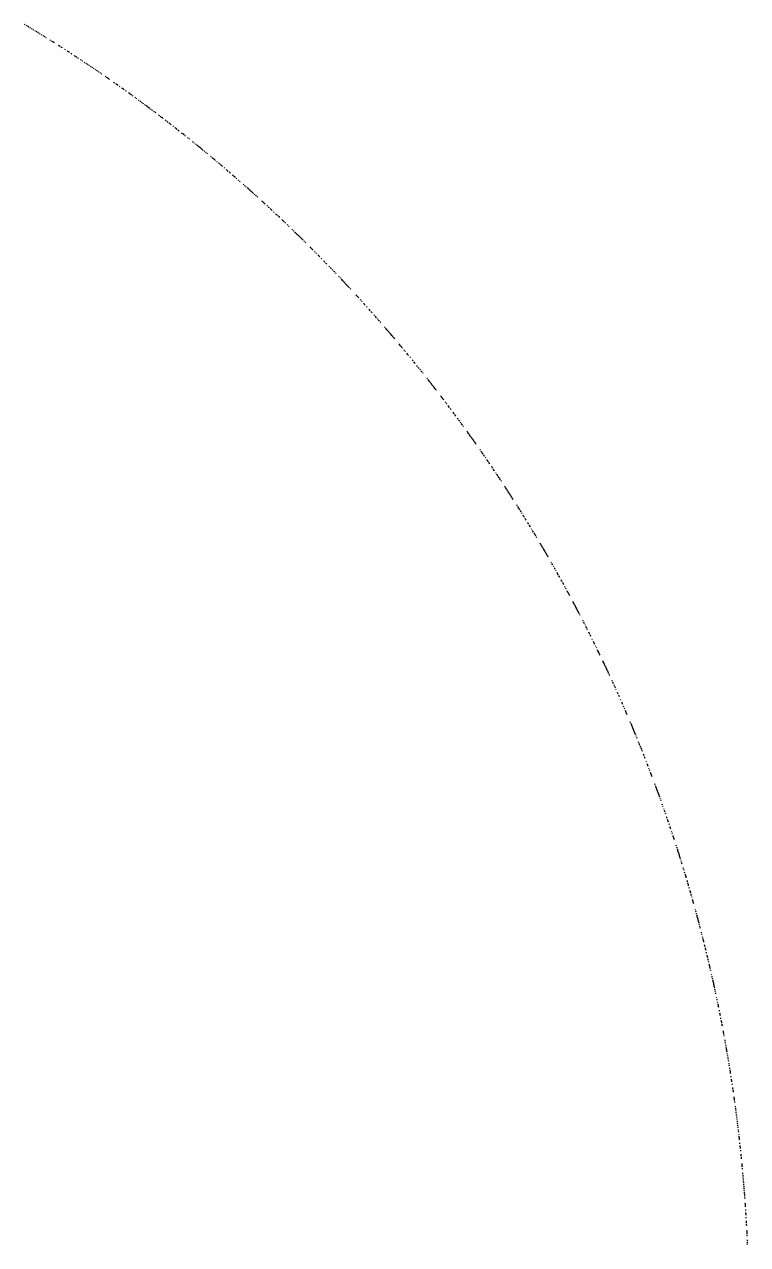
# Model space of a CAD drawing. Header units: metres. Extents: x -47.5 to 50, y -46.2 to 48.8.
# Drawn here: x 25.95 to 49.97, y 1.3 to 41.81 of the extents above; entities that cross this region are included whole.
import ezdxf

# ---------------------------------------------------------------- set-up
doc = ezdxf.new("R2010")
doc.units = ezdxf.units.M

msp = doc.modelspace()

# ---------------------------------------------------------------- linework, layer by layer
for p, q in [((25.977, 41.791, -692.82), (25.95, 41.807, -692.82)), ((26.03, 41.759, -692.82), (26.004, 41.775, -692.82)), ((26.083, 41.727, -692.82), (26.057, 41.743, -692.82)), ((26.109, 41.711, -692.82), (26.083, 41.727, -692.82)), ((26.162, 41.679, -692.82), (26.136, 41.695, -692.82)), ((26.215, 41.647, -692.82), (26.189, 41.663, -692.82)), ((26.268, 41.615, -692.82), (26.242, 41.631, -692.82)), ((26.321, 41.583, -692.82), (26.295, 41.599, -692.82)), ((26.374, 41.551, -692.82), (26.347, 41.567, -692.82)), ((26.426, 41.518, -692.82), (26.4, 41.535, -692.82)), ((26.479, 41.486, -692.82), (26.453, 41.502, -692.82)), ((26.532, 41.454, -692.82), (26.505, 41.47, -692.82)), ((26.584, 41.421, -692.82), (26.558, 41.437, -692.82)), ((26.637, 41.389, -692.82), (26.611, 41.405, -692.82)), ((26.689, 41.356, -692.82), (26.663, 41.372, -692.82)), ((26.82, 41.274, -692.82), (26.794, 41.29, -692.82)), ((26.873, 41.241, -692.82), (26.847, 41.258, -692.82)), ((26.899, 41.225, -692.82), (26.873, 41.241, -692.82)), ((26.925, 41.208, -692.82), (26.899, 41.225, -692.82)), ((26.951, 41.192, -692.82), (26.925, 41.208, -692.82)), ((27.108, 41.092, -692.82), (27.082, 41.109, -692.82)), ((27.134, 41.076, -692.82), (27.108, 41.092, -692.82)), ((27.186, 41.042, -692.82), (27.16, 41.059, -692.82)), ((27.212, 41.026, -692.82), (27.186, 41.042, -692.82)), ((27.316, 40.959, -692.82), (27.29, 40.976, -692.82)), ((27.394, 40.909, -692.82), (27.368, 40.925, -692.82)), ((27.42, 40.892, -692.82), (27.394, 40.909, -692.82)), ((27.446, 40.875, -692.82), (27.42, 40.892, -692.82)), ((27.524, 40.824, -692.82), (27.498, 40.841, -692.82)), ((27.628, 40.757, -692.82), (27.602, 40.774, -692.82)), ((27.654, 40.74, -692.82), (27.628, 40.757, -692.82)), ((27.679, 40.723, -692.82), (27.654, 40.74, -692.82)), ((27.705, 40.706, -692.82), (27.679, 40.723, -692.82)), ((27.757, 40.672, -692.82), (27.731, 40.689, -692.82)), ((27.834, 40.621, -692.82), (27.809, 40.638, -692.82)), ((27.886, 40.587, -692.82), (27.86, 40.604, -692.82)), ((27.963, 40.535, -692.82), (27.938, 40.552, -692.82)), ((28.015, 40.501, -692.82), (27.989, 40.518, -692.82)), ((28.066, 40.466, -692.82), (28.041, 40.484, -692.82)), ((28.118, 40.432, -692.82), (28.092, 40.449, -692.82)), ((28.169, 40.397, -692.82), (28.143, 40.415, -692.82)), ((28.22, 40.363, -692.82), (28.195, 40.38, -692.82)), ((28.272, 40.328, -692.82), (28.246, 40.346, -692.82)), ((28.323, 40.294, -692.82), (28.297, 40.311, -692.82)), ((28.374, 40.259, -692.82), (28.348, 40.276, -692.82)), ((28.425, 40.224, -692.82), (28.399, 40.241, -692.82)), ((28.476, 40.189, -692.82), (28.451, 40.206, -692.82)), ((28.527, 40.154, -692.82), (28.502, 40.171, -692.82)), ((28.655, 40.066, -692.82), (28.629, 40.084, -692.82)), ((28.705, 40.031, -692.82), (28.68, 40.049, -692.82)), ((28.731, 40.013, -692.82), (28.705, 40.031, -692.82)), ((28.756, 39.996, -692.82), (28.731, 40.013, -692.82)), ((28.782, 39.978, -692.82), (28.756, 39.996, -692.82)), ((28.934, 39.872, -692.82), (28.909, 39.889, -692.82)), ((28.959, 39.854, -692.82), (28.934, 39.872, -692.82)), ((29.01, 39.818, -692.82), (28.985, 39.836, -692.82)), ((29.035, 39.801, -692.82), (29.01, 39.818, -692.82)), ((29.061, 39.783, -692.82), (29.035, 39.801, -692.82)), ((29.136, 39.729, -692.82), (29.111, 39.747, -692.82)), ((29.212, 39.675, -692.82), (29.187, 39.693, -692.82)), ((29.237, 39.657, -692.82), (29.212, 39.675, -692.82)), ((29.262, 39.639, -692.82), (29.237, 39.657, -692.82)), ((29.338, 39.585, -692.82), (29.313, 39.603, -692.82)), ((29.439, 39.513, -692.82), (29.413, 39.531, -692.82)), ((29.464, 39.495, -692.82), (29.439, 39.513, -692.82)), ((29.489, 39.477, -692.82), (29.464, 39.495, -692.82)), ((29.514, 39.459, -692.82), (29.489, 39.477, -692.82)), ((29.564, 39.423, -692.82), (29.539, 39.441, -692.82)), ((29.639, 39.368, -692.82), (29.614, 39.386, -692.82)), ((29.689, 39.331, -692.82), (29.664, 39.35, -692.82)), ((29.764, 39.277, -692.82), (29.739, 39.295, -692.82)), ((29.814, 39.24, -692.82), (29.789, 39.258, -692.82)), ((29.864, 39.203, -692.82), (29.839, 39.222, -692.82)), ((29.914, 39.167, -692.82), (29.889, 39.185, -692.82)), ((29.964, 39.13, -692.82), (29.939, 39.148, -692.82)), ((30.013, 39.093, -692.82), (29.988, 39.111, -692.82)), ((30.038, 39.074, -692.82), (30.013, 39.093, -692.82)), ((30.063, 39.056, -692.82), (30.038, 39.074, -692.82)), ((30.088, 39.037, -692.82), (30.063, 39.056, -692.82)), ((30.113, 39.019, -692.82), (30.088, 39.037, -692.82)), ((30.162, 38.982, -692.82), (30.137, 39, -692.82)), ((30.212, 38.945, -692.82), (30.187, 38.963, -692.82)), ((30.261, 38.908, -692.82), (30.237, 38.926, -692.82)), ((30.311, 38.87, -692.82), (30.286, 38.889, -692.82)), ((30.434, 38.777, -692.82), (30.41, 38.796, -692.82)), ((30.484, 38.739, -692.82), (30.459, 38.758, -692.82)), ((30.508, 38.721, -692.82), (30.484, 38.739, -692.82)), ((30.533, 38.702, -692.82), (30.508, 38.721, -692.82)), ((30.557, 38.683, -692.82), (30.533, 38.702, -692.82)), ((30.656, 38.608, -692.82), (30.631, 38.627, -692.82)), ((30.705, 38.57, -692.82), (30.68, 38.589, -692.82)), ((30.729, 38.551, -692.82), (30.705, 38.57, -692.82)), ((30.778, 38.513, -692.82), (30.754, 38.532, -692.82)), ((30.803, 38.494, -692.82), (30.778, 38.513, -692.82)), ((30.827, 38.475, -692.82), (30.803, 38.494, -692.82)), ((30.901, 38.418, -692.82), (30.876, 38.437, -692.82)), ((30.974, 38.361, -692.82), (30.95, 38.38, -692.82)), ((30.999, 38.342, -692.82), (30.974, 38.361, -692.82)), ((31.023, 38.323, -692.82), (30.999, 38.342, -692.82)), ((31.072, 38.285, -692.82), (31.047, 38.304, -692.82)), ((31.096, 38.266, -692.82), (31.072, 38.285, -692.82)), ((31.193, 38.189, -692.82), (31.169, 38.208, -692.82)), ((31.218, 38.17, -692.82), (31.193, 38.189, -692.82)), ((31.242, 38.151, -692.82), (31.218, 38.17, -692.82)), ((31.266, 38.131, -692.82), (31.242, 38.151, -692.82)), ((31.315, 38.093, -692.82), (31.29, 38.112, -692.82)), ((31.387, 38.035, -692.82), (31.363, 38.054, -692.82)), ((31.436, 37.996, -692.82), (31.412, 38.016, -692.82)), ((31.557, 37.899, -692.82), (31.532, 37.919, -692.82)), ((31.605, 37.86, -692.82), (31.581, 37.88, -692.82)), ((31.653, 37.821, -692.82), (31.629, 37.841, -692.82)), ((31.701, 37.782, -692.82), (31.677, 37.802, -692.82)), ((31.725, 37.763, -692.82), (31.701, 37.782, -692.82)), ((31.749, 37.743, -692.82), (31.725, 37.763, -692.82)), ((31.773, 37.724, -692.82), (31.749, 37.743, -692.82)), ((31.797, 37.704, -692.82), (31.773, 37.724, -692.82)), ((31.821, 37.684, -692.82), (31.797, 37.704, -692.82)), ((31.845, 37.665, -692.82), (31.821, 37.684, -692.82)), ((31.869, 37.645, -692.82), (31.845, 37.665, -692.82)), ((31.893, 37.626, -692.82), (31.869, 37.645, -692.82)), ((31.941, 37.586, -692.82), (31.917, 37.606, -692.82)), ((31.989, 37.547, -692.82), (31.965, 37.567, -692.82)), ((32.037, 37.507, -692.82), (32.013, 37.527, -692.82)), ((32.156, 37.408, -692.82), (32.132, 37.428, -692.82)), ((32.204, 37.369, -692.82), (32.18, 37.389, -692.82)), ((32.227, 37.349, -692.82), (32.204, 37.369, -692.82)), ((32.251, 37.329, -692.82), (32.227, 37.349, -692.82)), ((32.275, 37.309, -692.82), (32.251, 37.329, -692.82)), ((32.299, 37.289, -692.82), (32.275, 37.309, -692.82)), ((32.37, 37.23, -692.82), (32.346, 37.249, -692.82)), ((32.417, 37.19, -692.82), (32.394, 37.21, -692.82)), ((32.441, 37.17, -692.82), (32.417, 37.19, -692.82)), ((32.488, 37.13, -692.82), (32.465, 37.15, -692.82)), ((32.512, 37.11, -692.82), (32.488, 37.13, -692.82)), ((32.536, 37.089, -692.82), (32.512, 37.11, -692.82)), ((32.606, 37.029, -692.82), (32.583, 37.049, -692.82)), ((32.677, 36.969, -692.82), (32.653, 36.989, -692.82)), ((32.701, 36.949, -692.82), (32.677, 36.969, -692.82)), ((32.724, 36.928, -692.82), (32.701, 36.949, -692.82)), ((32.771, 36.888, -692.82), (32.748, 36.908, -692.82)), ((32.795, 36.868, -692.82), (32.771, 36.888, -692.82)), ((32.888, 36.787, -692.82), (32.865, 36.807, -692.82)), ((32.912, 36.767, -692.82), (32.888, 36.787, -692.82)), ((32.935, 36.746, -692.82), (32.912, 36.767, -692.82)), ((32.959, 36.726, -692.82), (32.935, 36.746, -692.82)), ((33.006, 36.685, -692.82), (32.982, 36.706, -692.82)), ((33.076, 36.624, -692.82), (33.052, 36.645, -692.82)), ((33.122, 36.583, -692.82), (33.099, 36.604, -692.82)), ((33.239, 36.481, -692.82), (33.215, 36.501, -692.82)), ((33.285, 36.44, -692.82), (33.262, 36.46, -692.82)), ((33.332, 36.399, -692.82), (33.308, 36.419, -692.82)), ((33.378, 36.358, -692.82), (33.355, 36.378, -692.82)), ((33.401, 36.337, -692.82), (33.378, 36.358, -692.82)), ((33.424, 36.316, -692.82), (33.401, 36.337, -692.82)), ((33.447, 36.296, -692.82), (33.424, 36.316, -692.82)), ((33.471, 36.275, -692.82), (33.447, 36.296, -692.82)), ((33.494, 36.254, -692.82), (33.471, 36.275, -692.82)), ((33.517, 36.234, -692.82), (33.494, 36.254, -692.82)), ((33.54, 36.213, -692.82), (33.517, 36.234, -692.82)), ((33.563, 36.192, -692.82), (33.54, 36.213, -692.82)), ((33.609, 36.151, -692.82), (33.586, 36.172, -692.82)), ((33.655, 36.109, -692.82), (33.632, 36.13, -692.82)), ((33.701, 36.068, -692.82), (33.678, 36.089, -692.82)), ((33.862, 35.922, -692.82), (33.839, 35.943, -692.82)), ((33.885, 35.901, -692.82), (33.862, 35.922, -692.82)), ((33.908, 35.88, -692.82), (33.885, 35.901, -692.82)), ((33.93, 35.859, -692.82), (33.908, 35.88, -692.82)), ((33.953, 35.838, -692.82), (33.93, 35.859, -692.82)), ((34.022, 35.775, -692.82), (33.999, 35.796, -692.82)), ((34.067, 35.733, -692.82), (34.045, 35.754, -692.82)), ((34.09, 35.712, -692.82), (34.067, 35.733, -692.82)), ((34.136, 35.67, -692.82), (34.113, 35.691, -692.82)), ((34.158, 35.649, -692.82), (34.136, 35.67, -692.82)), ((34.181, 35.628, -692.82), (34.158, 35.649, -692.82)), ((34.249, 35.564, -692.82), (34.227, 35.586, -692.82)), ((34.317, 35.501, -692.82), (34.295, 35.522, -692.82)), ((34.34, 35.48, -692.82), (34.317, 35.501, -692.82)), ((34.363, 35.458, -692.82), (34.34, 35.48, -692.82)), ((34.408, 35.416, -692.82), (34.385, 35.437, -692.82)), ((34.43, 35.395, -692.82), (34.408, 35.416, -692.82)), ((34.521, 35.309, -692.82), (34.498, 35.331, -692.82)), ((34.543, 35.288, -692.82), (34.521, 35.309, -692.82)), ((34.566, 35.267, -692.82), (34.543, 35.288, -692.82)), ((34.588, 35.245, -692.82), (34.566, 35.267, -692.82)), ((34.633, 35.203, -692.82), (34.611, 35.224, -692.82)), ((34.7, 35.138, -692.82), (34.678, 35.16, -692.82)), ((34.745, 35.096, -692.82), (34.723, 35.117, -692.82)), ((34.857, 34.988, -692.82), (34.835, 35.01, -692.82)), ((34.902, 34.945, -692.82), (34.879, 34.966, -692.82)), ((34.946, 34.902, -692.82), (34.924, 34.923, -692.82)), ((34.969, 34.88, -692.82), (34.946, 34.902, -692.82)), ((34.991, 34.858, -692.82), (34.969, 34.88, -692.82)), ((35.013, 34.837, -692.82), (34.991, 34.858, -692.82)), ((35.035, 34.815, -692.82), (35.013, 34.837, -692.82)), ((35.057, 34.794, -692.82), (35.035, 34.815, -692.82)), ((35.08, 34.772, -692.82), (35.057, 34.794, -692.82)), ((35.102, 34.75, -692.82), (35.08, 34.772, -692.82)), ((35.124, 34.728, -692.82), (35.102, 34.75, -692.82)), ((35.146, 34.707, -692.82), (35.124, 34.728, -692.82)), ((35.168, 34.685, -692.82), (35.146, 34.707, -692.82)), ((35.19, 34.663, -692.82), (35.168, 34.685, -692.82)), ((35.213, 34.642, -692.82), (35.19, 34.663, -692.82)), ((35.257, 34.598, -692.82), (35.235, 34.62, -692.82)), ((35.301, 34.554, -692.82), (35.279, 34.576, -692.82)), ((35.455, 34.401, -692.82), (35.433, 34.423, -692.82)), ((35.477, 34.379, -692.82), (35.455, 34.401, -692.82)), ((35.499, 34.357, -692.82), (35.477, 34.379, -692.82)), ((35.521, 34.335, -692.82), (35.499, 34.357, -692.82)), ((35.543, 34.313, -692.82), (35.521, 34.335, -692.82)), ((35.609, 34.247, -692.82), (35.587, 34.269, -692.82)), ((35.652, 34.203, -692.82), (35.63, 34.225, -692.82)), ((35.718, 34.137, -692.82), (35.696, 34.159, -692.82)), ((35.739, 34.115, -692.82), (35.718, 34.137, -692.82)), ((35.761, 34.093, -692.82), (35.739, 34.115, -692.82)), ((35.827, 34.027, -692.82), (35.805, 34.049, -692.82)), ((35.913, 33.938, -692.82), (35.892, 33.96, -692.82)), ((35.935, 33.916, -692.82), (35.913, 33.938, -692.82)), ((35.978, 33.871, -692.82), (35.957, 33.893, -692.82)), ((36, 33.849, -692.82), (35.978, 33.871, -692.82)), ((36.086, 33.76, -692.82), (36.065, 33.782, -692.82)), ((36.129, 33.715, -692.82), (36.108, 33.737, -692.82)), ((36.151, 33.693, -692.82), (36.129, 33.715, -692.82)), ((36.194, 33.648, -692.82), (36.173, 33.67, -692.82)), ((36.237, 33.603, -692.82), (36.216, 33.625, -692.82)), ((36.258, 33.581, -692.82), (36.237, 33.603, -692.82)), ((36.301, 33.536, -692.82), (36.28, 33.558, -692.82)), ((36.408, 33.423, -692.82), (36.387, 33.446, -692.82)), ((36.451, 33.378, -692.82), (36.43, 33.401, -692.82)), ((36.494, 33.333, -692.82), (36.472, 33.356, -692.82)), ((36.515, 33.31, -692.82), (36.494, 33.333, -692.82)), ((36.536, 33.288, -692.82), (36.515, 33.31, -692.82)), ((36.558, 33.265, -692.82), (36.536, 33.288, -692.82)), ((36.579, 33.243, -692.82), (36.558, 33.265, -692.82)), ((36.6, 33.22, -692.82), (36.579, 33.243, -692.82)), ((36.621, 33.197, -692.82), (36.6, 33.22, -692.82)), ((36.642, 33.175, -692.82), (36.621, 33.197, -692.82)), ((36.664, 33.152, -692.82), (36.642, 33.175, -692.82)), ((36.685, 33.129, -692.82), (36.664, 33.152, -692.82)), ((36.706, 33.106, -692.82), (36.685, 33.129, -692.82)), ((36.727, 33.084, -692.82), (36.706, 33.106, -692.82)), ((36.748, 33.061, -692.82), (36.727, 33.084, -692.82)), ((36.791, 33.015, -692.82), (36.769, 33.038, -692.82)), ((36.98, 32.81, -692.82), (36.959, 32.833, -692.82)), ((37.001, 32.787, -692.82), (36.98, 32.81, -692.82)), ((37.022, 32.764, -692.82), (37.001, 32.787, -692.82)), ((37.043, 32.741, -692.82), (37.022, 32.764, -692.82)), ((37.064, 32.718, -692.82), (37.043, 32.741, -692.82)), ((37.127, 32.649, -692.82), (37.106, 32.672, -692.82)), ((37.168, 32.603, -692.82), (37.147, 32.626, -692.82)), ((37.231, 32.534, -692.82), (37.21, 32.557, -692.82)), ((37.252, 32.511, -692.82), (37.231, 32.534, -692.82)), ((37.272, 32.488, -692.82), (37.252, 32.511, -692.82)), ((37.335, 32.419, -692.82), (37.314, 32.442, -692.82)), ((37.417, 32.326, -692.82), (37.397, 32.349, -692.82)), ((37.438, 32.303, -692.82), (37.417, 32.326, -692.82)), ((37.479, 32.257, -692.82), (37.459, 32.28, -692.82)), ((37.5, 32.233, -692.82), (37.479, 32.257, -692.82)), ((37.582, 32.14, -692.82), (37.562, 32.164, -692.82)), ((37.624, 32.094, -692.82), (37.603, 32.117, -692.82)), ((37.644, 32.07, -692.82), (37.624, 32.094, -692.82)), ((37.685, 32.024, -692.82), (37.665, 32.047, -692.82)), ((37.726, 31.977, -692.82), (37.706, 32, -692.82)), ((37.747, 31.954, -692.82), (37.726, 31.977, -692.82)), ((37.787, 31.907, -692.82), (37.767, 31.93, -692.82)), ((37.93, 31.743, -692.82), (37.91, 31.766, -692.82)), ((37.971, 31.696, -692.82), (37.95, 31.719, -692.82)), ((37.991, 31.672, -692.82), (37.971, 31.696, -692.82)), ((38.011, 31.649, -692.82), (37.991, 31.672, -692.82)), ((38.031, 31.625, -692.82), (38.011, 31.649, -692.82)), ((38.052, 31.601, -692.82), (38.031, 31.625, -692.82)), ((38.072, 31.578, -692.82), (38.052, 31.601, -692.82)), ((38.092, 31.554, -692.82), (38.072, 31.578, -692.82)), ((38.112, 31.531, -692.82), (38.092, 31.554, -692.82)), ((38.132, 31.507, -692.82), (38.112, 31.531, -692.82)), ((38.153, 31.483, -692.82), (38.132, 31.507, -692.82)), ((38.173, 31.46, -692.82), (38.153, 31.483, -692.82)), ((38.193, 31.436, -692.82), (38.173, 31.46, -692.82)), ((38.213, 31.412, -692.82), (38.193, 31.436, -692.82)), ((38.233, 31.389, -692.82), (38.213, 31.412, -692.82)), ((38.253, 31.365, -692.82), (38.233, 31.389, -692.82)), ((38.413, 31.175, -692.82), (38.393, 31.199, -692.82)), ((38.433, 31.151, -692.82), (38.413, 31.175, -692.82)), ((38.453, 31.127, -692.82), (38.433, 31.151, -692.82)), ((38.473, 31.103, -692.82), (38.453, 31.127, -692.82)), ((38.493, 31.079, -692.82), (38.473, 31.103, -692.82)), ((38.513, 31.056, -692.82), (38.493, 31.079, -692.82)), ((38.573, 30.984, -692.82), (38.553, 31.008, -692.82)), ((38.612, 30.936, -692.82), (38.593, 30.96, -692.82)), ((38.672, 30.864, -692.82), (38.652, 30.888, -692.82)), ((38.692, 30.84, -692.82), (38.672, 30.864, -692.82)), ((38.711, 30.816, -692.82), (38.692, 30.84, -692.82)), ((38.77, 30.744, -692.82), (38.751, 30.768, -692.82)), ((38.849, 30.648, -692.82), (38.83, 30.672, -692.82)), ((38.869, 30.624, -692.82), (38.849, 30.648, -692.82)), ((38.908, 30.575, -692.82), (38.888, 30.6, -692.82)), ((38.928, 30.551, -692.82), (38.908, 30.575, -692.82)), ((39.006, 30.455, -692.82), (38.986, 30.479, -692.82)), ((39.045, 30.406, -692.82), (39.025, 30.431, -692.82)), ((39.064, 30.382, -692.82), (39.045, 30.406, -692.82)), ((39.103, 30.334, -692.82), (39.084, 30.358, -692.82)), ((39.142, 30.285, -692.82), (39.123, 30.309, -692.82)), ((39.162, 30.261, -692.82), (39.142, 30.285, -692.82)), ((39.2, 30.212, -692.82), (39.181, 30.236, -692.82)), ((39.336, 30.042, -692.82), (39.316, 30.066, -692.82)), ((39.374, 29.993, -692.82), (39.355, 30.017, -692.82)), ((39.393, 29.968, -692.82), (39.374, 29.993, -692.82)), ((39.413, 29.944, -692.82), (39.393, 29.968, -692.82)), ((39.432, 29.919, -692.82), (39.413, 29.944, -692.82)), ((39.451, 29.895, -692.82), (39.432, 29.919, -692.82)), ((39.47, 29.87, -692.82), (39.451, 29.895, -692.82)), ((39.489, 29.846, -692.82), (39.47, 29.87, -692.82)), ((39.508, 29.821, -692.82), (39.489, 29.846, -692.82)), ((39.527, 29.797, -692.82), (39.508, 29.821, -692.82)), ((39.547, 29.772, -692.82), (39.527, 29.797, -692.82)), ((39.566, 29.748, -692.82), (39.547, 29.772, -692.82)), ((39.585, 29.723, -692.82), (39.566, 29.748, -692.82)), ((39.604, 29.699, -692.82), (39.585, 29.723, -692.82)), ((39.623, 29.674, -692.82), (39.604, 29.699, -692.82)), ((39.642, 29.65, -692.82), (39.623, 29.674, -692.82)), ((39.794, 29.452, -692.82), (39.775, 29.477, -692.82)), ((39.812, 29.428, -692.82), (39.794, 29.452, -692.82)), ((39.831, 29.403, -692.82), (39.812, 29.428, -692.82)), ((39.85, 29.378, -692.82), (39.831, 29.403, -692.82)), ((39.869, 29.353, -692.82), (39.85, 29.378, -692.82)), ((39.888, 29.329, -692.82), (39.869, 29.353, -692.82)), ((39.944, 29.254, -692.82), (39.925, 29.279, -692.82)), ((39.982, 29.205, -692.82), (39.963, 29.23, -692.82)), ((40.038, 29.13, -692.82), (40.019, 29.155, -692.82)), ((40.057, 29.105, -692.82), (40.038, 29.13, -692.82)), ((40.075, 29.081, -692.82), (40.057, 29.105, -692.82)), ((40.113, 29.031, -692.82), (40.094, 29.056, -692.82)), ((40.131, 29.006, -692.82), (40.113, 29.031, -692.82)), ((40.206, 28.906, -692.82), (40.187, 28.931, -692.82)), ((40.224, 28.881, -692.82), (40.206, 28.906, -692.82)), ((40.261, 28.831, -692.82), (40.243, 28.856, -692.82)), ((40.28, 28.806, -692.82), (40.261, 28.831, -692.82)), ((40.354, 28.706, -692.82), (40.335, 28.731, -692.82)), ((40.39, 28.656, -692.82), (40.372, 28.681, -692.82)), ((40.409, 28.631, -692.82), (40.39, 28.656, -692.82)), ((40.446, 28.581, -692.82), (40.427, 28.606, -692.82)), ((40.482, 28.53, -692.82), (40.464, 28.555, -692.82)), ((40.501, 28.505, -692.82), (40.482, 28.53, -692.82)), ((40.537, 28.455, -692.82), (40.519, 28.48, -692.82)), ((40.665, 28.278, -692.82), (40.647, 28.304, -692.82)), ((40.683, 28.253, -692.82), (40.665, 28.278, -692.82)), ((40.701, 28.228, -692.82), (40.683, 28.253, -692.82)), ((40.719, 28.202, -692.82), (40.701, 28.228, -692.82)), ((40.737, 28.177, -692.82), (40.719, 28.202, -692.82)), ((40.755, 28.152, -692.82), (40.737, 28.177, -692.82)), ((40.774, 28.127, -692.82), (40.755, 28.152, -692.82)), ((40.792, 28.101, -692.82), (40.774, 28.127, -692.82)), ((40.81, 28.076, -692.82), (40.792, 28.101, -692.82)), ((40.828, 28.05, -692.82), (40.81, 28.076, -692.82)), ((40.846, 28.025, -692.82), (40.828, 28.05, -692.82)), ((40.864, 28, -692.82), (40.846, 28.025, -692.82)), ((40.882, 27.974, -692.82), (40.864, 28, -692.82)), ((40.9, 27.949, -692.82), (40.882, 27.974, -692.82)), ((40.918, 27.924, -692.82), (40.9, 27.949, -692.82)), ((40.936, 27.898, -692.82), (40.918, 27.924, -692.82)), ((40.954, 27.873, -692.82), (40.936, 27.898, -692.82)), ((41.096, 27.669, -692.82), (41.079, 27.694, -692.82)), ((41.132, 27.618, -692.82), (41.114, 27.643, -692.82)), ((41.15, 27.592, -692.82), (41.132, 27.618, -692.82)), ((41.167, 27.567, -692.82), (41.15, 27.592, -692.82)), ((41.185, 27.541, -692.82), (41.167, 27.567, -692.82)), ((41.221, 27.49, -692.82), (41.203, 27.515, -692.82)), ((41.238, 27.464, -692.82), (41.221, 27.49, -692.82)), ((41.273, 27.413, -692.82), (41.256, 27.438, -692.82)), ((41.326, 27.336, -692.82), (41.309, 27.362, -692.82)), ((41.344, 27.31, -692.82), (41.326, 27.336, -692.82)), ((41.361, 27.284, -692.82), (41.344, 27.31, -692.82)), ((41.397, 27.233, -692.82), (41.379, 27.259, -692.82)), ((41.414, 27.207, -692.82), (41.397, 27.233, -692.82)), ((41.484, 27.104, -692.82), (41.466, 27.13, -692.82)), ((41.501, 27.078, -692.82), (41.484, 27.104, -692.82)), ((41.536, 27.027, -692.82), (41.519, 27.053, -692.82)), ((41.554, 27.001, -692.82), (41.536, 27.027, -692.82)), ((41.571, 26.975, -692.82), (41.554, 27.001, -692.82)), ((41.623, 26.898, -692.82), (41.606, 26.923, -692.82)), ((41.658, 26.846, -692.82), (41.64, 26.872, -692.82)), ((41.675, 26.82, -692.82), (41.658, 26.846, -692.82)), ((41.709, 26.768, -692.82), (41.692, 26.794, -692.82)), ((41.727, 26.742, -692.82), (41.709, 26.768, -692.82)), ((41.744, 26.716, -692.82), (41.727, 26.742, -692.82)), ((41.761, 26.69, -692.82), (41.744, 26.716, -692.82)), ((41.795, 26.638, -692.82), (41.778, 26.664, -692.82)), ((41.915, 26.456, -692.82), (41.898, 26.482, -692.82)), ((41.932, 26.43, -692.82), (41.915, 26.456, -692.82)), ((41.949, 26.404, -692.82), (41.932, 26.43, -692.82)), ((41.966, 26.378, -692.82), (41.949, 26.404, -692.82)), ((41.983, 26.352, -692.82), (41.966, 26.378, -692.82)), ((42, 26.326, -692.82), (41.983, 26.352, -692.82)), ((42.017, 26.3, -692.82), (42, 26.326, -692.82)), ((42.034, 26.273, -692.82), (42.017, 26.3, -692.82)), ((42.051, 26.247, -692.82), (42.034, 26.273, -692.82)), ((42.068, 26.221, -692.82), (42.051, 26.247, -692.82)), ((42.085, 26.195, -692.82), (42.068, 26.221, -692.82)), ((42.101, 26.169, -692.82), (42.085, 26.195, -692.82)), ((42.118, 26.143, -692.82), (42.101, 26.169, -692.82)), ((42.135, 26.116, -692.82), (42.118, 26.143, -692.82)), ((42.152, 26.09, -692.82), (42.135, 26.116, -692.82)), ((42.169, 26.064, -692.82), (42.152, 26.09, -692.82)), ((42.185, 26.038, -692.82), (42.169, 26.064, -692.82)), ((42.319, 25.828, -692.82), (42.303, 25.854, -692.82)), ((42.352, 25.775, -692.82), (42.336, 25.801, -692.82)), ((42.369, 25.749, -692.82), (42.352, 25.775, -692.82)), ((42.386, 25.722, -692.82), (42.369, 25.749, -692.82)), ((42.402, 25.696, -692.82), (42.386, 25.722, -692.82)), ((42.435, 25.643, -692.82), (42.419, 25.669, -692.82)), ((42.452, 25.617, -692.82), (42.435, 25.643, -692.82)), ((42.485, 25.564, -692.82), (42.468, 25.59, -692.82)), ((42.534, 25.484, -692.82), (42.518, 25.511, -692.82)), ((42.551, 25.458, -692.82), (42.534, 25.484, -692.82)), ((42.567, 25.432, -692.82), (42.551, 25.458, -692.82)), ((42.6, 25.379, -692.82), (42.583, 25.405, -692.82)), ((42.616, 25.352, -692.82), (42.6, 25.379, -692.82)), ((42.681, 25.246, -692.82), (42.665, 25.272, -692.82)), ((42.698, 25.219, -692.82), (42.681, 25.246, -692.82)), ((42.73, 25.166, -692.82), (42.714, 25.193, -692.82)), ((42.747, 25.14, -692.82), (42.73, 25.166, -692.82)), ((42.763, 25.113, -692.82), (42.747, 25.14, -692.82)), ((42.811, 25.033, -692.82), (42.795, 25.06, -692.82)), ((42.843, 24.98, -692.82), (42.827, 25.006, -692.82)), ((42.86, 24.953, -692.82), (42.843, 24.98, -692.82)), ((42.892, 24.9, -692.82), (42.876, 24.926, -692.82)), ((42.908, 24.873, -692.82), (42.892, 24.9, -692.82)), ((42.924, 24.846, -692.82), (42.908, 24.873, -692.82)), ((42.94, 24.82, -692.82), (42.924, 24.846, -692.82)), ((42.972, 24.766, -692.82), (42.956, 24.793, -692.82)), ((43.099, 24.552, -692.82), (43.083, 24.579, -692.82)), ((43.115, 24.525, -692.82), (43.099, 24.552, -692.82)), ((43.131, 24.498, -692.82), (43.115, 24.525, -692.82)), ((43.147, 24.471, -692.82), (43.131, 24.498, -692.82)), ((43.163, 24.445, -692.82), (43.147, 24.471, -692.82)), ((43.178, 24.418, -692.82), (43.163, 24.445, -692.82)), ((43.194, 24.391, -692.82), (43.178, 24.418, -692.82)), ((43.21, 24.364, -692.82), (43.194, 24.391, -692.82)), ((43.226, 24.337, -692.82), (43.21, 24.364, -692.82)), ((43.241, 24.31, -692.82), (43.226, 24.337, -692.82)), ((43.257, 24.283, -692.82), (43.241, 24.31, -692.82)), ((43.273, 24.256, -692.82), (43.257, 24.283, -692.82)), ((43.288, 24.229, -692.82), (43.273, 24.256, -692.82)), ((43.304, 24.202, -692.82), (43.288, 24.229, -692.82)), ((43.32, 24.175, -692.82), (43.304, 24.202, -692.82)), ((43.335, 24.148, -692.82), (43.32, 24.175, -692.82)), ((43.351, 24.121, -692.82), (43.335, 24.148, -692.82)), ((43.46, 23.932, -692.82), (43.444, 23.959, -692.82)), ((43.49, 23.878, -692.82), (43.475, 23.905, -692.82)), ((43.506, 23.851, -692.82), (43.49, 23.878, -692.82)), ((43.537, 23.797, -692.82), (43.521, 23.824, -692.82)), ((43.567, 23.743, -692.82), (43.552, 23.77, -692.82)), ((43.583, 23.715, -692.82), (43.567, 23.743, -692.82)), ((43.613, 23.661, -692.82), (43.598, 23.688, -692.82)), ((43.659, 23.58, -692.82), (43.644, 23.607, -692.82)), ((43.674, 23.552, -692.82), (43.659, 23.58, -692.82)), ((43.69, 23.525, -692.82), (43.674, 23.552, -692.82)), ((43.72, 23.471, -692.82), (43.705, 23.498, -692.82)), ((43.735, 23.444, -692.82), (43.72, 23.471, -692.82)), ((43.796, 23.335, -692.82), (43.781, 23.362, -692.82)), ((43.811, 23.307, -692.82), (43.796, 23.335, -692.82)), ((43.841, 23.253, -692.82), (43.826, 23.28, -692.82)), ((43.856, 23.225, -692.82), (43.841, 23.253, -692.82)), ((43.871, 23.198, -692.82), (43.856, 23.225, -692.82)), ((43.916, 23.116, -692.82), (43.901, 23.143, -692.82)), ((43.946, 23.061, -692.82), (43.931, 23.089, -692.82)), ((43.991, 22.979, -692.82), (43.976, 23.007, -692.82)), ((44.005, 22.952, -692.82), (43.991, 22.979, -692.82)), ((44.02, 22.924, -692.82), (44.005, 22.952, -692.82)), ((44.035, 22.897, -692.82), (44.02, 22.924, -692.82)), ((44.05, 22.869, -692.82), (44.035, 22.897, -692.82)), ((44.065, 22.842, -692.82), (44.05, 22.869, -692.82)), ((44.182, 22.622, -692.82), (44.168, 22.65, -692.82)), ((44.197, 22.595, -692.82), (44.182, 22.622, -692.82)), ((44.212, 22.567, -692.82), (44.197, 22.595, -692.82)), ((44.226, 22.539, -692.82), (44.212, 22.567, -692.82)), ((44.241, 22.512, -692.82), (44.226, 22.539, -692.82)), ((44.255, 22.484, -692.82), (44.241, 22.512, -692.82)), ((44.27, 22.457, -692.82), (44.255, 22.484, -692.82)), ((44.285, 22.429, -692.82), (44.27, 22.457, -692.82)), ((44.299, 22.402, -692.82), (44.285, 22.429, -692.82)), ((44.314, 22.374, -692.82), (44.299, 22.402, -692.82)), ((44.328, 22.346, -692.82), (44.314, 22.374, -692.82)), ((44.343, 22.319, -692.82), (44.328, 22.346, -692.82)), ((44.357, 22.291, -692.82), (44.343, 22.319, -692.82)), ((44.372, 22.263, -692.82), (44.357, 22.291, -692.82)), ((44.386, 22.236, -692.82), (44.372, 22.263, -692.82)), ((44.415, 22.18, -692.82), (44.4, 22.208, -692.82)), ((44.515, 21.986, -692.82), (44.501, 22.014, -692.82)), ((44.543, 21.931, -692.82), (44.529, 21.959, -692.82)), ((44.558, 21.903, -692.82), (44.543, 21.931, -692.82)), ((44.586, 21.848, -692.82), (44.572, 21.875, -692.82)), ((44.614, 21.792, -692.82), (44.6, 21.82, -692.82)), ((44.628, 21.764, -692.82), (44.614, 21.792, -692.82)), ((44.657, 21.709, -692.82), (44.643, 21.736, -692.82)), ((44.713, 21.597, -692.82), (44.699, 21.625, -692.82)), ((44.727, 21.569, -692.82), (44.713, 21.597, -692.82)), ((44.755, 21.514, -692.82), (44.741, 21.541, -692.82)), ((44.769, 21.486, -692.82), (44.755, 21.514, -692.82)), ((44.824, 21.374, -692.82), (44.81, 21.402, -692.82)), ((44.866, 21.29, -692.82), (44.852, 21.318, -692.82)), ((44.88, 21.262, -692.82), (44.866, 21.29, -692.82)), ((44.894, 21.234, -692.82), (44.88, 21.262, -692.82)), ((44.935, 21.15, -692.82), (44.921, 21.178, -692.82)), ((44.962, 21.094, -692.82), (44.949, 21.122, -692.82)), ((45.003, 21.01, -692.82), (44.99, 21.038, -692.82)), ((45.017, 20.982, -692.82), (45.003, 21.01, -692.82)), ((45.031, 20.954, -692.82), (45.017, 20.982, -692.82)), ((45.044, 20.926, -692.82), (45.031, 20.954, -692.82)), ((45.058, 20.898, -692.82), (45.044, 20.926, -692.82)), ((45.071, 20.869, -692.82), (45.058, 20.898, -692.82)), ((45.179, 20.644, -692.82), (45.166, 20.673, -692.82)), ((45.193, 20.616, -692.82), (45.179, 20.644, -692.82)), ((45.206, 20.588, -692.82), (45.193, 20.616, -692.82)), ((45.219, 20.56, -692.82), (45.206, 20.588, -692.82)), ((45.233, 20.532, -692.82), (45.219, 20.56, -692.82)), ((45.246, 20.503, -692.82), (45.233, 20.532, -692.82)), ((45.259, 20.475, -692.82), (45.246, 20.503, -692.82)), ((45.273, 20.447, -692.82), (45.259, 20.475, -692.82)), ((45.286, 20.419, -692.82), (45.273, 20.447, -692.82)), ((45.299, 20.39, -692.82), (45.286, 20.419, -692.82)), ((45.312, 20.362, -692.82), (45.299, 20.39, -692.82)), ((45.326, 20.334, -692.82), (45.312, 20.362, -692.82)), ((45.339, 20.306, -692.82), (45.326, 20.334, -692.82)), ((45.352, 20.277, -692.82), (45.339, 20.306, -692.82)), ((45.365, 20.249, -692.82), (45.352, 20.277, -692.82)), ((45.392, 20.193, -692.82), (45.379, 20.221, -692.82)), ((45.483, 19.994, -692.82), (45.47, 20.023, -692.82)), ((45.509, 19.937, -692.82), (45.496, 19.966, -692.82)), ((45.522, 19.909, -692.82), (45.509, 19.937, -692.82)), ((45.548, 19.852, -692.82), (45.535, 19.881, -692.82)), ((45.574, 19.795, -692.82), (45.561, 19.824, -692.82)), ((45.587, 19.767, -692.82), (45.574, 19.795, -692.82)), ((45.612, 19.71, -692.82), (45.6, 19.738, -692.82)), ((45.664, 19.596, -692.82), (45.651, 19.625, -692.82)), ((45.676, 19.568, -692.82), (45.664, 19.596, -692.82)), ((45.702, 19.511, -692.82), (45.689, 19.539, -692.82)), ((45.715, 19.482, -692.82), (45.702, 19.511, -692.82)), ((45.765, 19.368, -692.82), (45.753, 19.397, -692.82)), ((45.803, 19.282, -692.82), (45.79, 19.311, -692.82)), ((45.816, 19.254, -692.82), (45.803, 19.282, -692.82)), ((45.828, 19.225, -692.82), (45.816, 19.254, -692.82)), ((45.866, 19.139, -692.82), (45.853, 19.168, -692.82)), ((45.891, 19.082, -692.82), (45.878, 19.111, -692.82)), ((45.928, 18.996, -692.82), (45.915, 19.025, -692.82)), ((45.94, 18.967, -692.82), (45.928, 18.996, -692.82)), ((45.953, 18.939, -692.82), (45.94, 18.967, -692.82)), ((45.965, 18.91, -692.82), (45.953, 18.939, -692.82)), ((45.977, 18.881, -692.82), (45.965, 18.91, -692.82)), ((46.087, 18.623, -692.82), (46.075, 18.652, -692.82)), ((46.112, 18.565, -692.82), (46.1, 18.594, -692.82)), ((46.124, 18.536, -692.82), (46.112, 18.565, -692.82)), ((46.136, 18.508, -692.82), (46.124, 18.536, -692.82)), ((46.148, 18.479, -692.82), (46.136, 18.508, -692.82)), ((46.16, 18.45, -692.82), (46.148, 18.479, -692.82)), ((46.172, 18.421, -692.82), (46.16, 18.45, -692.82)), ((46.184, 18.392, -692.82), (46.172, 18.421, -692.82)), ((46.196, 18.364, -692.82), (46.184, 18.392, -692.82)), ((46.208, 18.335, -692.82), (46.196, 18.364, -692.82)), ((46.22, 18.306, -692.82), (46.208, 18.335, -692.82)), ((46.232, 18.277, -692.82), (46.22, 18.306, -692.82)), ((46.244, 18.248, -692.82), (46.232, 18.277, -692.82)), ((46.256, 18.219, -692.82), (46.244, 18.248, -692.82)), ((46.28, 18.162, -692.82), (46.268, 18.19, -692.82)), ((46.303, 18.104, -692.82), (46.291, 18.133, -692.82)), ((46.362, 17.959, -692.82), (46.351, 17.988, -692.82)), ((46.386, 17.901, -692.82), (46.374, 17.93, -692.82)), ((46.397, 17.872, -692.82), (46.386, 17.901, -692.82)), ((46.421, 17.814, -692.82), (46.409, 17.843, -692.82)), ((46.444, 17.756, -692.82), (46.432, 17.785, -692.82)), ((46.456, 17.727, -692.82), (46.444, 17.756, -692.82)), ((46.479, 17.669, -692.82), (46.467, 17.698, -692.82)), ((46.525, 17.553, -692.82), (46.513, 17.582, -692.82)), ((46.536, 17.524, -692.82), (46.525, 17.553, -692.82)), ((46.559, 17.466, -692.82), (46.548, 17.495, -692.82)), ((46.571, 17.437, -692.82), (46.559, 17.466, -692.82)), ((46.616, 17.321, -692.82), (46.605, 17.35, -692.82)), ((46.65, 17.233, -692.82), (46.639, 17.262, -692.82)), ((46.661, 17.204, -692.82), (46.65, 17.233, -692.82)), ((46.673, 17.175, -692.82), (46.661, 17.204, -692.82)), ((46.706, 17.087, -692.82), (46.695, 17.117, -692.82)), ((46.729, 17.029, -692.82), (46.718, 17.058, -692.82)), ((46.762, 16.941, -692.82), (46.751, 16.971, -692.82)), ((46.773, 16.912, -692.82), (46.762, 16.941, -692.82)), ((46.784, 16.883, -692.82), (46.773, 16.912, -692.82)), ((46.795, 16.854, -692.82), (46.784, 16.883, -692.82)), ((46.806, 16.825, -692.82), (46.795, 16.854, -692.82)), ((46.905, 16.561, -692.82), (46.894, 16.591, -692.82)), ((46.927, 16.503, -692.82), (46.916, 16.532, -692.82)), ((46.938, 16.473, -692.82), (46.927, 16.503, -692.82)), ((46.948, 16.444, -692.82), (46.938, 16.473, -692.82)), ((46.959, 16.415, -692.82), (46.948, 16.444, -692.82)), ((46.97, 16.385, -692.82), (46.959, 16.415, -692.82)), ((46.981, 16.356, -692.82), (46.97, 16.385, -692.82)), ((46.991, 16.327, -692.82), (46.981, 16.356, -692.82)), ((47.002, 16.297, -692.82), (46.991, 16.327, -692.82)), ((47.013, 16.268, -692.82), (47.002, 16.297, -692.82)), ((47.023, 16.238, -692.82), (47.013, 16.268, -692.82)), ((47.034, 16.209, -692.82), (47.023, 16.238, -692.82)), ((47.045, 16.18, -692.82), (47.034, 16.209, -692.82)), ((47.055, 16.15, -692.82), (47.045, 16.18, -692.82)), ((47.077, 16.092, -692.82), (47.066, 16.121, -692.82)), ((47.098, 16.033, -692.82), (47.087, 16.062, -692.82)), ((47.15, 15.885, -692.82), (47.14, 15.915, -692.82)), ((47.171, 15.827, -692.82), (47.161, 15.856, -692.82)), ((47.202, 15.738, -692.82), (47.192, 15.768, -692.82)), ((47.223, 15.679, -692.82), (47.213, 15.709, -692.82)), ((47.233, 15.65, -692.82), (47.223, 15.679, -692.82)), ((47.254, 15.591, -692.82), (47.244, 15.62, -692.82)), ((47.295, 15.472, -692.82), (47.284, 15.502, -692.82)), ((47.305, 15.443, -692.82), (47.295, 15.472, -692.82)), ((47.325, 15.384, -692.82), (47.315, 15.413, -692.82)), ((47.335, 15.354, -692.82), (47.325, 15.384, -692.82)), ((47.345, 15.325, -692.82), (47.335, 15.354, -692.82)), ((47.376, 15.236, -692.82), (47.366, 15.265, -692.82)), ((47.406, 15.147, -692.82), (47.396, 15.177, -692.82)), ((47.416, 15.117, -692.82), (47.406, 15.147, -692.82)), ((47.426, 15.088, -692.82), (47.416, 15.117, -692.82)), ((47.455, 14.999, -692.82), (47.445, 15.028, -692.82)), ((47.475, 14.939, -692.82), (47.465, 14.969, -692.82)), ((47.505, 14.85, -692.82), (47.495, 14.88, -692.82)), ((47.514, 14.821, -692.82), (47.505, 14.85, -692.82)), ((47.524, 14.791, -692.82), (47.514, 14.821, -692.82)), ((47.534, 14.761, -692.82), (47.524, 14.791, -692.82)), ((47.544, 14.731, -692.82), (47.534, 14.761, -692.82)), ((47.611, 14.523, -692.82), (47.602, 14.553, -692.82)), ((47.63, 14.464, -692.82), (47.621, 14.493, -692.82)), ((47.65, 14.404, -692.82), (47.64, 14.434, -692.82)), ((47.659, 14.374, -692.82), (47.65, 14.404, -692.82)), ((47.669, 14.345, -692.82), (47.659, 14.374, -692.82)), ((47.678, 14.315, -692.82), (47.669, 14.345, -692.82)), ((47.687, 14.285, -692.82), (47.678, 14.315, -692.82)), ((47.697, 14.255, -692.82), (47.687, 14.285, -692.82)), ((47.706, 14.225, -692.82), (47.697, 14.255, -692.82)), ((47.716, 14.195, -692.82), (47.706, 14.225, -692.82)), ((47.725, 14.166, -692.82), (47.716, 14.195, -692.82)), ((47.734, 14.136, -692.82), (47.725, 14.166, -692.82)), ((47.744, 14.106, -692.82), (47.734, 14.136, -692.82)), ((47.762, 14.046, -692.82), (47.753, 14.076, -692.82)), ((47.781, 13.987, -692.82), (47.772, 14.016, -692.82)), ((47.799, 13.927, -692.82), (47.79, 13.957, -692.82)), ((47.845, 13.777, -692.82), (47.836, 13.807, -692.82)), ((47.864, 13.717, -692.82), (47.855, 13.747, -692.82)), ((47.891, 13.628, -692.82), (47.882, 13.657, -692.82)), ((47.909, 13.568, -692.82), (47.9, 13.598, -692.82)), ((47.918, 13.538, -692.82), (47.909, 13.568, -692.82)), ((47.927, 13.508, -692.82), (47.918, 13.538, -692.82)), ((47.936, 13.478, -692.82), (47.927, 13.508, -692.82)), ((47.971, 13.358, -692.82), (47.963, 13.388, -692.82)), ((47.98, 13.328, -692.82), (47.971, 13.358, -692.82)), ((47.998, 13.268, -692.82), (47.989, 13.298, -692.82)), ((48.007, 13.238, -692.82), (47.998, 13.268, -692.82)), ((48.015, 13.208, -692.82), (48.007, 13.238, -692.82)), ((48.042, 13.118, -692.82), (48.033, 13.148, -692.82)), ((48.068, 13.027, -692.82), (48.059, 13.057, -692.82)), ((48.076, 12.997, -692.82), (48.068, 13.027, -692.82)), ((48.085, 12.967, -692.82), (48.076, 12.997, -692.82)), ((48.102, 12.907, -692.82), (48.094, 12.937, -692.82)), ((48.111, 12.877, -692.82), (48.102, 12.907, -692.82)), ((48.128, 12.817, -692.82), (48.119, 12.847, -692.82)), ((48.153, 12.726, -692.82), (48.145, 12.757, -692.82)), ((48.162, 12.696, -692.82), (48.153, 12.726, -692.82)), ((48.17, 12.666, -692.82), (48.162, 12.696, -692.82)), ((48.179, 12.636, -692.82), (48.17, 12.666, -692.82)), ((48.187, 12.606, -692.82), (48.179, 12.636, -692.82)), ((48.246, 12.395, -692.82), (48.237, 12.425, -692.82)), ((48.262, 12.334, -692.82), (48.254, 12.365, -692.82)), ((48.278, 12.274, -692.82), (48.27, 12.304, -692.82)), ((48.295, 12.214, -692.82), (48.287, 12.244, -692.82)), ((48.303, 12.183, -692.82), (48.295, 12.214, -692.82)), ((48.311, 12.153, -692.82), (48.303, 12.183, -692.82)), ((48.319, 12.123, -692.82), (48.311, 12.153, -692.82)), ((48.327, 12.093, -692.82), (48.319, 12.123, -692.82)), ((48.335, 12.062, -692.82), (48.327, 12.093, -692.82)), ((48.343, 12.032, -692.82), (48.335, 12.062, -692.82)), ((48.351, 12.002, -692.82), (48.343, 12.032, -692.82)), ((48.359, 11.972, -692.82), (48.351, 12.002, -692.82)), ((48.375, 11.911, -692.82), (48.367, 11.941, -692.82)), ((48.391, 11.851, -692.82), (48.383, 11.881, -692.82)), ((48.407, 11.79, -692.82), (48.399, 11.82, -692.82)), ((48.446, 11.639, -692.82), (48.438, 11.669, -692.82)), ((48.462, 11.578, -692.82), (48.454, 11.608, -692.82)), ((48.485, 11.487, -692.82), (48.477, 11.517, -692.82)), ((48.5, 11.426, -692.82), (48.493, 11.457, -692.82)), ((48.508, 11.396, -692.82), (48.5, 11.426, -692.82)), ((48.516, 11.365, -692.82), (48.508, 11.396, -692.82)), ((48.523, 11.335, -692.82), (48.516, 11.365, -692.82)), ((48.554, 11.214, -692.82), (48.546, 11.244, -692.82)), ((48.561, 11.183, -692.82), (48.554, 11.214, -692.82)), ((48.576, 11.122, -692.82), (48.569, 11.153, -692.82)), ((48.583, 11.092, -692.82), (48.576, 11.122, -692.82)), ((48.591, 11.062, -692.82), (48.583, 11.092, -692.82)), ((48.613, 10.97, -692.82), (48.606, 11.001, -692.82)), ((48.635, 10.879, -692.82), (48.628, 10.909, -692.82)), ((48.642, 10.849, -692.82), (48.635, 10.879, -692.82)), ((48.65, 10.818, -692.82), (48.642, 10.849, -692.82)), ((48.664, 10.757, -692.82), (48.657, 10.788, -692.82)), ((48.671, 10.727, -692.82), (48.664, 10.757, -692.82)), ((48.686, 10.666, -692.82), (48.679, 10.696, -692.82)), ((48.707, 10.574, -692.82), (48.7, 10.605, -692.82)), ((48.714, 10.544, -692.82), (48.707, 10.574, -692.82)), ((48.722, 10.513, -692.82), (48.714, 10.544, -692.82)), ((48.729, 10.483, -692.82), (48.722, 10.513, -692.82)), ((48.736, 10.452, -692.82), (48.729, 10.483, -692.82)), ((48.75, 10.391, -692.82), (48.743, 10.422, -692.82)), ((48.785, 10.239, -692.82), (48.778, 10.269, -692.82)), ((48.798, 10.178, -692.82), (48.791, 10.208, -692.82)), ((48.812, 10.116, -692.82), (48.805, 10.147, -692.82)), ((48.826, 10.055, -692.82), (48.819, 10.086, -692.82)), ((48.833, 10.025, -692.82), (48.826, 10.055, -692.82)), ((48.839, 9.994, -692.82), (48.833, 10.025, -692.82)), ((48.846, 9.964, -692.82), (48.839, 9.994, -692.82)), ((48.853, 9.933, -692.82), (48.846, 9.964, -692.82)), ((48.859, 9.902, -692.82), (48.853, 9.933, -692.82)), ((48.866, 9.872, -692.82), (48.859, 9.902, -692.82)), ((48.873, 9.841, -692.82), (48.866, 9.872, -692.82)), ((48.88, 9.811, -692.82), (48.873, 9.841, -692.82)), ((48.893, 9.749, -692.82), (48.886, 9.78, -692.82)), ((48.906, 9.688, -692.82), (48.899, 9.719, -692.82)), ((48.919, 9.627, -692.82), (48.913, 9.657, -692.82)), ((48.952, 9.474, -692.82), (48.945, 9.504, -692.82)), ((48.964, 9.412, -692.82), (48.958, 9.443, -692.82)), ((48.983, 9.32, -692.82), (48.977, 9.351, -692.82)), ((48.996, 9.259, -692.82), (48.99, 9.29, -692.82)), ((49.002, 9.228, -692.82), (48.996, 9.259, -692.82)), ((49.009, 9.198, -692.82), (49.002, 9.228, -692.82)), ((49.015, 9.167, -692.82), (49.009, 9.198, -692.82)), ((49.04, 9.044, -692.82), (49.034, 9.075, -692.82)), ((49.058, 8.952, -692.82), (49.052, 8.983, -692.82)), ((49.064, 8.921, -692.82), (49.058, 8.952, -692.82)), ((49.07, 8.89, -692.82), (49.064, 8.921, -692.82)), ((49.088, 8.798, -692.82), (49.082, 8.829, -692.82)), ((49.106, 8.706, -692.82), (49.1, 8.737, -692.82)), ((49.112, 8.675, -692.82), (49.106, 8.706, -692.82)), ((49.118, 8.644, -692.82), (49.112, 8.675, -692.82)), ((49.13, 8.583, -692.82), (49.124, 8.614, -692.82)), ((49.136, 8.552, -692.82), (49.13, 8.583, -692.82)), ((49.171, 8.367, -692.82), (49.165, 8.398, -692.82)), ((49.177, 8.336, -692.82), (49.171, 8.367, -692.82)), ((49.182, 8.306, -692.82), (49.177, 8.336, -692.82)), ((49.188, 8.275, -692.82), (49.182, 8.306, -692.82)), ((49.199, 8.213, -692.82), (49.194, 8.244, -692.82)), ((49.227, 8.059, -692.82), (49.222, 8.09, -692.82)), ((49.238, 7.997, -692.82), (49.233, 8.028, -692.82)), ((49.249, 7.936, -692.82), (49.244, 7.966, -692.82)), ((49.26, 7.874, -692.82), (49.255, 7.905, -692.82)), ((49.271, 7.812, -692.82), (49.266, 7.843, -692.82)), ((49.276, 7.781, -692.82), (49.271, 7.812, -692.82)), ((49.282, 7.75, -692.82), (49.276, 7.781, -692.82)), ((49.287, 7.72, -692.82), (49.282, 7.75, -692.82)), ((49.292, 7.689, -692.82), (49.287, 7.72, -692.82)), ((49.303, 7.627, -692.82), (49.298, 7.658, -692.82)), ((49.314, 7.565, -692.82), (49.308, 7.596, -692.82)), ((49.324, 7.503, -692.82), (49.319, 7.534, -692.82)), ((49.334, 7.441, -692.82), (49.329, 7.472, -692.82)), ((49.345, 7.38, -692.82), (49.34, 7.411, -692.82)), ((49.36, 7.287, -692.82), (49.355, 7.318, -692.82)), ((49.37, 7.225, -692.82), (49.365, 7.256, -692.82)), ((49.385, 7.132, -692.82), (49.38, 7.163, -692.82)), ((49.395, 7.07, -692.82), (49.39, 7.101, -692.82)), ((49.4, 7.039, -692.82), (49.395, 7.07, -692.82)), ((49.405, 7.008, -692.82), (49.4, 7.039, -692.82)), ((49.41, 6.977, -692.82), (49.405, 7.008, -692.82)), ((49.429, 6.853, -692.82), (49.424, 6.884, -692.82)), ((49.443, 6.76, -692.82), (49.439, 6.791, -692.82)), ((49.448, 6.729, -692.82), (49.443, 6.76, -692.82)), ((49.453, 6.698, -692.82), (49.448, 6.729, -692.82)), ((49.467, 6.605, -692.82), (49.462, 6.636, -692.82)), ((49.485, 6.481, -692.82), (49.481, 6.512, -692.82)), ((49.49, 6.45, -692.82), (49.485, 6.481, -692.82)), ((49.499, 6.388, -692.82), (49.494, 6.419, -692.82)), ((49.503, 6.357, -692.82), (49.499, 6.388, -692.82)), ((49.53, 6.171, -692.82), (49.525, 6.202, -692.82)), ((49.534, 6.14, -692.82), (49.53, 6.171, -692.82)), ((49.538, 6.109, -692.82), (49.534, 6.14, -692.82)), ((49.543, 6.078, -692.82), (49.538, 6.109, -692.82)), ((49.551, 6.016, -692.82), (49.547, 6.047, -692.82)), ((49.572, 5.86, -692.82), (49.568, 5.891, -692.82)), ((49.581, 5.798, -692.82), (49.577, 5.829, -692.82)), ((49.589, 5.736, -692.82), (49.585, 5.767, -692.82)), ((49.597, 5.674, -692.82), (49.593, 5.705, -692.82)), ((49.605, 5.612, -692.82), (49.601, 5.643, -692.82)), ((49.613, 5.549, -692.82), (49.609, 5.58, -692.82)), ((49.621, 5.487, -692.82), (49.617, 5.518, -692.82)), ((49.629, 5.425, -692.82), (49.625, 5.456, -692.82)), ((49.637, 5.363, -692.82), (49.633, 5.394, -692.82)), ((49.644, 5.3, -692.82), (49.641, 5.332, -692.82)), ((49.652, 5.238, -692.82), (49.648, 5.269, -692.82)), ((49.66, 5.176, -692.82), (49.656, 5.207, -692.82)), ((49.671, 5.082, -692.82), (49.667, 5.114, -692.82)), ((49.678, 5.02, -692.82), (49.674, 5.051, -692.82)), ((49.689, 4.927, -692.82), (49.685, 4.958, -692.82)), ((49.696, 4.864, -692.82), (49.692, 4.895, -692.82)), ((49.7, 4.833, -692.82), (49.696, 4.864, -692.82)), ((49.703, 4.802, -692.82), (49.7, 4.833, -692.82)), ((49.707, 4.771, -692.82), (49.703, 4.802, -692.82)), ((49.72, 4.646, -692.82), (49.717, 4.677, -692.82)), ((49.73, 4.552, -692.82), (49.727, 4.584, -692.82)), ((49.734, 4.521, -692.82), (49.73, 4.552, -692.82)), ((49.737, 4.49, -692.82), (49.734, 4.521, -692.82)), ((49.747, 4.396, -692.82), (49.744, 4.428, -692.82)), ((49.76, 4.272, -692.82), (49.757, 4.303, -692.82)), ((49.763, 4.24, -692.82), (49.76, 4.272, -692.82)), ((49.769, 4.178, -692.82), (49.766, 4.209, -692.82)), ((49.772, 4.147, -692.82), (49.769, 4.178, -692.82)), ((49.791, 3.959, -692.82), (49.788, 3.991, -692.82)), ((49.794, 3.928, -692.82), (49.791, 3.959, -692.82)), ((49.797, 3.897, -692.82), (49.794, 3.928, -692.82)), ((49.799, 3.866, -692.82), (49.797, 3.897, -692.82)), ((49.805, 3.803, -692.82), (49.802, 3.834, -692.82)), ((49.819, 3.647, -692.82), (49.817, 3.678, -692.82)), ((49.825, 3.584, -692.82), (49.822, 3.616, -692.82)), ((49.83, 3.522, -692.82), (49.828, 3.553, -692.82)), ((49.836, 3.459, -692.82), (49.833, 3.49, -692.82)), ((49.841, 3.397, -692.82), (49.838, 3.428, -692.82)), ((49.846, 3.334, -692.82), (49.844, 3.365, -692.82)), ((49.851, 3.272, -692.82), (49.849, 3.303, -692.82)), ((49.856, 3.209, -692.82), (49.854, 3.24, -692.82)), ((49.861, 3.146, -692.82), (49.859, 3.178, -692.82)), ((49.866, 3.084, -692.82), (49.864, 3.115, -692.82)), ((49.871, 3.021, -692.82), (49.869, 3.053, -692.82)), ((49.876, 2.959, -692.82), (49.874, 2.99, -692.82)), ((49.878, 2.927, -692.82), (49.876, 2.959, -692.82)), ((49.883, 2.865, -692.82), (49.881, 2.896, -692.82)), ((49.887, 2.802, -692.82), (49.885, 2.833, -692.82)), ((49.898, 2.645, -692.82), (49.896, 2.677, -692.82)), ((49.901, 2.614, -692.82), (49.898, 2.645, -692.82)), ((49.903, 2.583, -692.82), (49.901, 2.614, -692.82)), ((49.905, 2.552, -692.82), (49.903, 2.583, -692.82)), ((49.913, 2.426, -692.82), (49.911, 2.458, -692.82)), ((49.919, 2.332, -692.82), (49.917, 2.364, -692.82)), ((49.921, 2.301, -692.82), (49.919, 2.332, -692.82)), ((49.923, 2.27, -692.82), (49.921, 2.301, -692.82)), ((49.929, 2.176, -692.82), (49.927, 2.207, -692.82)), ((49.936, 2.05, -692.82), (49.934, 2.082, -692.82)), ((49.938, 2.019, -692.82), (49.936, 2.05, -692.82)), ((49.941, 1.956, -692.82), (49.939, 1.987, -692.82)), ((49.943, 1.925, -692.82), (49.941, 1.956, -692.82)), ((49.953, 1.737, -692.82), (49.951, 1.768, -692.82)), ((49.954, 1.705, -692.82), (49.953, 1.737, -692.82)), ((49.956, 1.674, -692.82), (49.954, 1.705, -692.82)), ((49.957, 1.642, -692.82), (49.956, 1.674, -692.82)), ((49.96, 1.58, -692.82), (49.959, 1.611, -692.82)), ((49.968, 1.423, -692.82), (49.966, 1.454, -692.82)), ((49.97, 1.36, -692.82), (49.969, 1.392, -692.82)), ((49.973, 1.297, -692.82), (49.972, 1.329, -692.82))]:
    msp.add_line(p, q)

doc.saveas('drawing.dxf')
